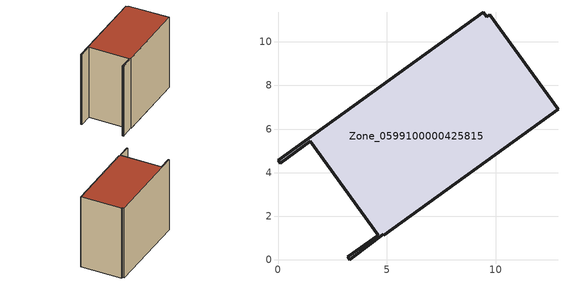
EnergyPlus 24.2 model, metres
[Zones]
Zone_0599100000425815
 floor ground (C_G): 4.82,1.18 3.41,0.09 3.29,0 3.2,0.13 4.59,1.14 1.49,5.43 0.1,4.43 0,4.56 9.42,11.36 9.57,11.15 9.71,11.24 12.85,6.9 4.86,1.13 z0
 wall outside (C_F): 0.1,4.43 1.49,5.43 4.59,1.14 3.2,0.13 3.29,0 3.41,0.09 4.82,1.18 4.86,1.13 12.85,6.9 9.71,11.24 9.57,11.15 9.42,11.36 0,4.56 0.1,4.43 z0:9.82
 roof outside (C_R): 3.41,0.09 4.82,1.18 4.86,1.13 12.85,6.9 9.71,11.24 9.57,11.15 9.42,11.36 0,4.56 0.1,4.43 1.49,5.43 4.59,1.14 3.2,0.13 3.29,0 z9.82
[BUILDING]
Pand.0599100000425815: North Axis=0; Terrain=City; Loads Convergence Tolerance Value=0.04; Temperature Convergence Tolerance Value=0.4; Solar Distribution=FullExterior; Maximum Number of Warmup Days=25; Minimum Number of Warmup Days=1
[Site:Location]
Rotterdam.The.Hague.AP_ZH_NLD Design_Conditions: Latitude=51.96; Longitude=4.45; Time Zone=1; Elevation=-4.5
[SITE:GROUNDTEMPERATURE:BUILDINGSURFACE]
18, 18, 18, 18, 18, 18, 18, 18, 18, 18, 18, 18
[MATERIAL] Thermal Absorptance=0.9; Solar Absorptance=0.7; Visible Absorptance=0.7
Name | Roughness | Thickness | Conductivity | Density | Specific Heat
G.TI.2006-2014 | MediumSmooth | 0.15 | 0.06 | 540 | 1210
F.TI.2006-2014 | Rough | 0.3 | 0.12 | 1920 | 840
R.TI.2006-2014 | MediumRough | 0.2 | 0.08 | 1500 | 1000
[CONSTRUCTION]
C_G: G.TI.2006-2014
C_F: F.TI.2006-2014
C_R: R.TI.2006-2014
[ZONE]
Zone_0599100000425815: Type=1; Multiplier=1; Ceiling Height=Autocalculate; Volume=Autocalculate; Floor Area=autocalculate; Part of Total Floor Area=Yes
[ZONEINFILTRATION:DESIGNFLOWRATE]
Infil_Zone_0599100000425815: Zone or ZoneList or Space or SpaceList=Zone_0599100000425815; Schedule=AlwaysOn; Design Flow Rate Calculation Method=Flow/Area; Flow Rate per Floor Area=0.0015; Constant Term Coefficient=1; Temperature Term Coefficient=0; Velocity Term Coefficient=0; Velocity Squared Term Coefficient=0
[HVACTEMPLATE:ZONE:IDEALLOADSAIRSYSTEM]
Zone_0599100000425815: Maximum Heating Supply Air Temperature=50; Minimum Cooling Supply Air Temperature=13; Maximum Heating Supply Air Humidity Ratio=0.0156; Minimum Cooling Supply Air Humidity Ratio=0.0077; Heating Limit=NoLimit; Cooling Limit=NoLimit; Dehumidification Control Type=ConstantSensibleHeatRatio; Cooling Sensible Heat Ratio=0.7; Dehumidification Setpoint=60; Humidification Control Type=None; Humidification Setpoint=30; Outdoor Air Method=None; Outdoor Air Flow Rate per Person=0.00944; Outdoor Air Flow Rate per Zone Floor Area=0; Outdoor Air Flow Rate per Zone=0; Demand Controlled Ventilation Type=None; Outdoor Air Economizer Type=NoEconomizer; Heat Recovery Type=None; Sensible Heat Recovery Effectiveness=0.7; Latent Heat Recovery Effectiveness=0.65
[ZONECONTROL:THERMOSTAT]
ThermostatControl_Zone_0599100000425815: Zone or ZoneList=Zone_0599100000425815; Control Type Schedule=DualSetpointControlType; Control 1=Thermostat_Zone_0599100000425815; Temperature Difference Between Cutout And Setpoint=0
[THERMOSTATSETPOINT:DUALSETPOINT]
Thermostat_Zone_0599100000425815: Heating Setpoint Temperature Schedule=HeatingSetpoint_Zone_0599100000425815; Cooling Setpoint Temperature Schedule=CoolingSetpoint_Zone_0599100000425815
[SCHEDULE:COMPACT]
HeatingSetpoint_Zone_0599100000425815: Through: 12/31, For: AllDays, Until: 24:00, 21
CoolingSetpoint_Zone_0599100000425815: Through: 12/31, For: AllDays, Until: 24:00, 24
DualSetpointControlType: Through: 12/31, For: AllDays, Until: 24:00, 4
AlwaysOn: Through: 12/31, For: AllDays, Until: 24:00, 1
